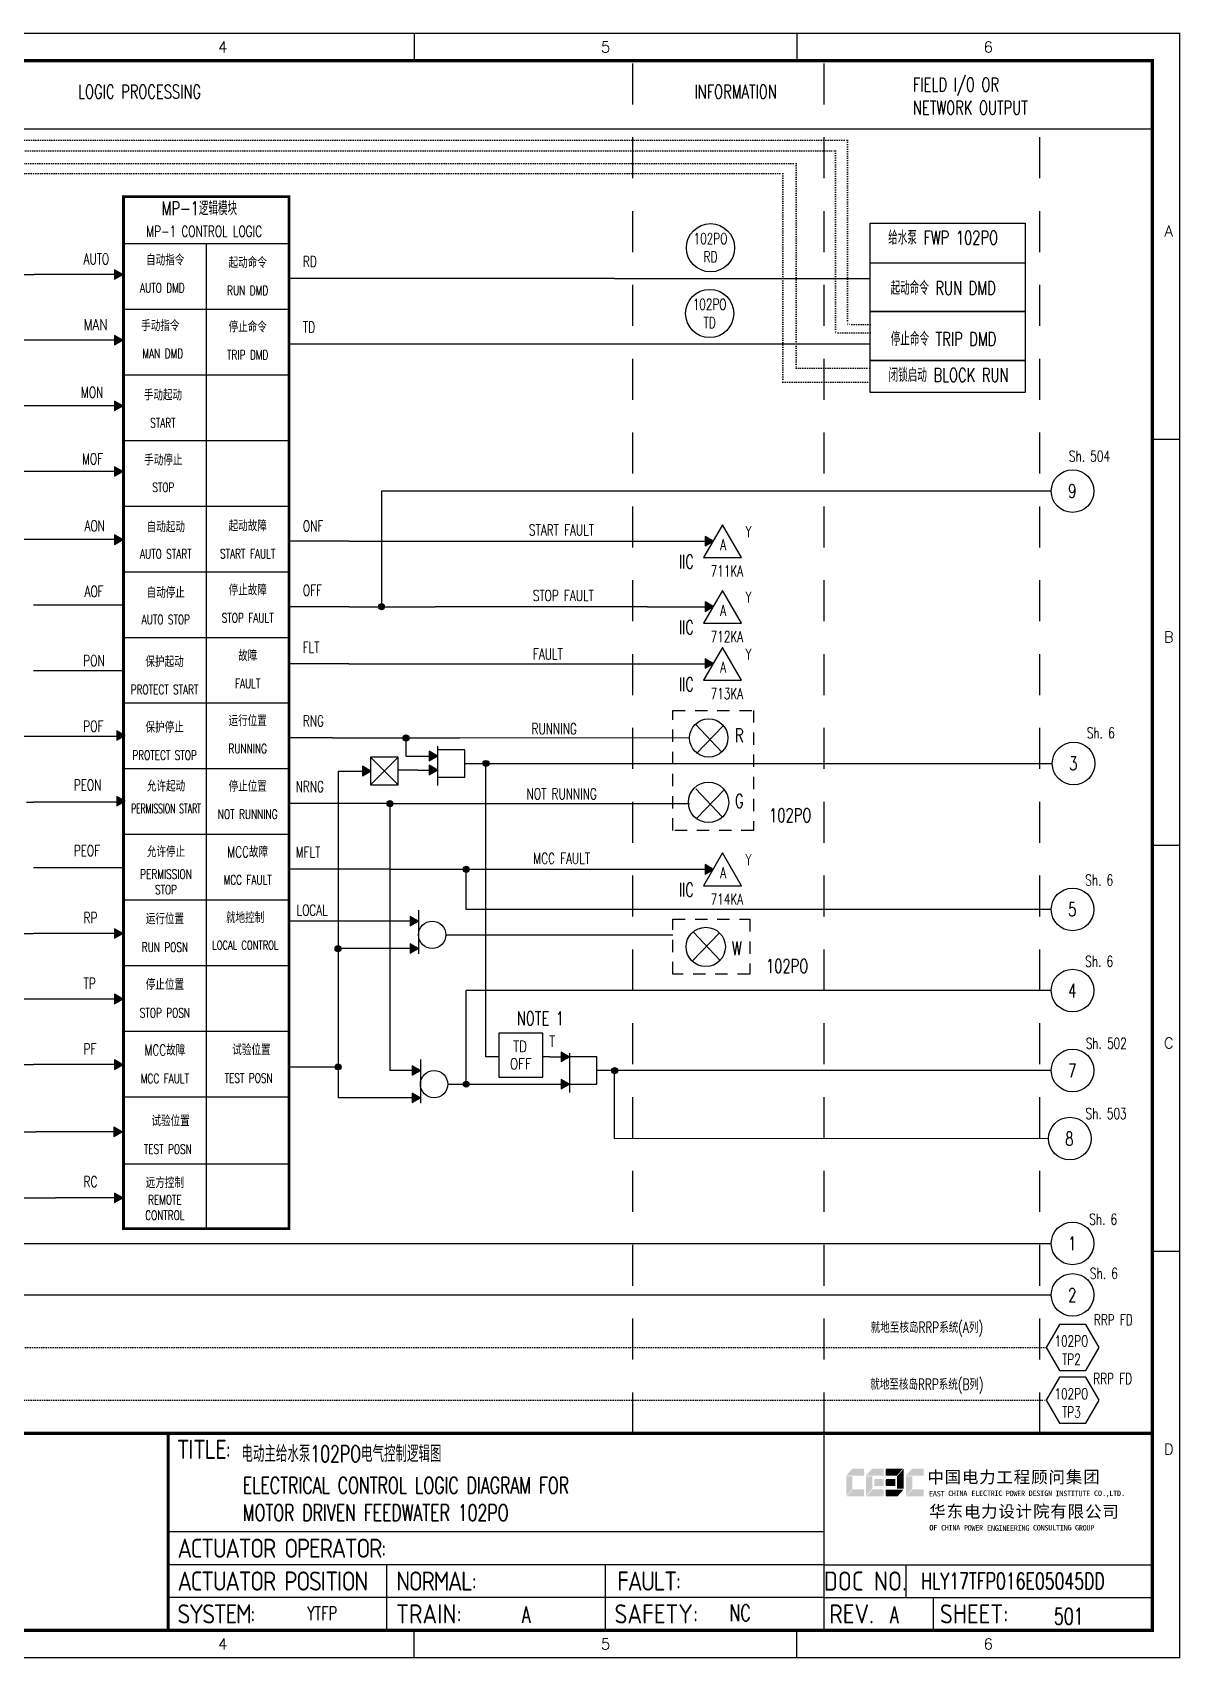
# Model space of a CAD drawing. Header units: millimetres. Extents: x 38833 to 52469, y 29493 to 32647.
# Drawn here: x 50880.8 to 51090.8, y 32172.4 to 32469.7 of the extents above; entities that cross this region are included whole.
import ezdxf
from ezdxf.enums import TextEntityAlignment as Align

# ---------------------------------------------------------------- set-up
doc = ezdxf.new("R2010")
doc.units = ezdxf.units.MM
for name, pattern in [('DOT', [6.35, 0, -6.35]), ('DOT2', [3.175, 0, -3.175]), ('JIS_02_0.7', [1.35, 0.75, -0.6])]:
    doc.linetypes.add(name, pattern=pattern)
for name, color, linetype in [('BLOCK', 7, 'Continuous'), ('BORDER', 1, 'Continuous'), ('MLINE', 6, 'Continuous'), ('TITLE', 1, 'Continuous'), ('TK', 7, 'Continuous'), ('图框_外框线', 7, 'Continuous'), ('图框_标题栏文字', 6, 'Continuous')]:
    doc.layers.add(name, color=color, linetype=linetype)
doc.styles.add('DANIEL', font='COMPLEX', dxfattribs={"width": 0.7, "bigfont": 'GVFS'})
doc.styles.add('ecepdi', font='simhei.ttf', dxfattribs={"width": 0.9})
doc.styles.get("Standard").update_dxf_attribs({"font": 'romans.shx', "width": 0.7, "bigfont": 'hztxta.shx'})
doc.styles.add('工程字', font='gbenor.shx', dxfattribs={"bigfont": 'gbcbig.shx'})

# ---------------------------------------------------------------- blocks, each defined once
blk = doc.blocks.new('A$C1E0003F3')
h = blk.add_hatch(color=152)
edge = h.paths.add_edge_path()
edge.add_ellipse((5.15, 4.41), major_axis=(0, 0.211), ratio=0.769231, start_angle=-90, end_angle=0)
edge.add_line((5.15, 4.62), (3.22, 4.62))
edge.add_line((3.22, 4.62), (2.09, 3.35))
edge.add_line((2.09, 3.35), (5.32, 3.35))
edge.add_line((5.32, 3.35), (5.32, 4.41))
h.paths.add_polyline_path([(3.22, 3.23), (2.09, 3.23), (2.09, -0.36), (3.22, 0.91)])
edge = h.paths.add_edge_path()
edge.add_line((5.32, 0.81), (3.27, 0.81))
edge.add_line((3.27, 0.81), (2.13, -0.46))
edge.add_line((2.13, -0.46), (5.15, -0.46))
edge.add_ellipse((5.15, -0.25), major_axis=(0, 0.211), ratio=0.769231, start_angle=180, end_angle=270)
edge.add_line((5.32, -0.25), (5.32, 0.81))
h = blk.add_hatch(color=152)
edge = h.paths.add_edge_path()
edge.add_ellipse((8.78, 4.41), major_axis=(0, 0.211), ratio=0.769231, start_angle=-90, end_angle=0)
edge.add_line((8.78, 4.62), (6.84, 4.62))
edge.add_line((6.84, 4.62), (5.71, 3.35))
edge.add_line((5.71, 3.35), (8.94, 3.35))
edge.add_line((8.94, 3.35), (8.94, 4.41))
h.paths.add_polyline_path([(6.84, 3.23), (5.71, 3.23), (5.71, -0.36), (6.84, 0.91)])
edge = h.paths.add_edge_path()
edge.add_ellipse((8.78, 2.49), major_axis=(0, 0.211), ratio=0.769231, start_angle=-90, end_angle=0)
edge.add_line((8.78, 2.7), (7.22, 2.7))
edge.add_line((7.22, 2.7), (7.22, 1.44))
edge.add_line((7.22, 1.44), (8.78, 1.44))
edge.add_ellipse((8.78, 1.65), major_axis=(0, 0.211), ratio=0.769231, start_angle=180, end_angle=270)
edge.add_line((8.94, 1.65), (8.94, 2.49))
edge = h.paths.add_edge_path()
edge.add_line((8.94, 0.81), (6.89, 0.81))
edge.add_line((6.89, 0.81), (5.75, -0.46))
edge.add_line((5.75, -0.46), (8.78, -0.46))
edge.add_ellipse((8.78, -0.25), major_axis=(0, 0.211), ratio=0.769231, start_angle=180, end_angle=270)
edge.add_line((8.94, -0.25), (8.94, 0.81))
h = blk.add_hatch(color=1)
edge = h.paths.add_edge_path()
edge.add_line((12.48, 4.62), (9.46, 4.62))
edge.add_ellipse((9.46, 4.41), major_axis=(0, 0.211), ratio=0.769231, start_angle=0, end_angle=90)
edge.add_line((9.3, 4.41), (9.3, 3.35))
edge.add_line((9.3, 3.35), (11.35, 3.35))
edge.add_line((11.35, 3.35), (12.48, 4.62))
h.paths.add_polyline_path([(12.57, 4.56), (11.38, 3.23), (11.38, 0.93), (12.57, 0.93)])
edge = h.paths.add_edge_path()
edge.add_line((11.03, 2.7), (9.46, 2.7))
edge.add_ellipse((9.46, 2.49), major_axis=(0, 0.211), ratio=0.769231, start_angle=0, end_angle=90)
edge.add_line((9.3, 2.49), (9.3, 1.65))
edge.add_ellipse((9.46, 1.65), major_axis=(0, 0.211), ratio=0.769231, start_angle=90, end_angle=180)
edge.add_line((9.46, 1.44), (11.03, 1.44))
edge.add_line((11.03, 1.44), (11.03, 2.7))
h = blk.add_hatch(color=152)
edge = h.paths.add_edge_path()
edge.add_ellipse((16.11, 4.41), major_axis=(0, 0.211), ratio=0.769231, start_angle=-90, end_angle=0)
edge.add_line((16.11, 4.62), (14.14, 4.62))
edge.add_line((14.14, 4.62), (13, 3.35))
edge.add_line((13, 3.35), (16.27, 3.35))
edge.add_line((16.27, 3.35), (16.27, 4.41))
h.paths.add_polyline_path([(14.14, 3.23), (13, 3.23), (13, -0.36), (14.14, 0.91)])
edge = h.paths.add_edge_path()
edge.add_line((16.27, 0.81), (14.18, 0.81))
edge.add_line((14.18, 0.81), (13.04, -0.46))
edge.add_line((13.04, -0.46), (16.03, -0.46))
edge.add_ellipse((16.03, -0.15), major_axis=(0, 0.316), ratio=0.769231, start_angle=180, end_angle=270)
edge.add_line((16.27, -0.15), (16.27, 0.81))
h = blk.add_hatch(color=1)
edge = h.paths.add_edge_path()
edge.add_line((12.58, 0.79), (9.3, 0.79))
edge.add_line((9.3, 0.79), (9.3, -0.27))
edge.add_ellipse((9.46, -0.27), major_axis=(0, 0.211), ratio=0.769231, start_angle=90, end_angle=180)
edge.add_line((9.46, -0.48), (11.43, -0.48))
edge.add_line((11.43, -0.48), (12.58, 0.79))
at = {"layer": 'TITLE', "color": 7, "style": 'ecepdi'}
for s, p in [('中', (16.92, 1.94)), ('国', (20.09, 2)), ('电', (23.25, 1.99)), ('力', (26.39, 1.96)), ('工', (29.53, 1.95)), ('程', (32.71, 1.98)), ('顾', (35.9, 1.98)), ('问', (39.09, 1.94)), ('集', (42.26, 1.98)), ('团', (45.42, 2.01)), ('华', (17.24, -4.31)), ('东', (20.45, -4.29)), ('电', (23.62, -4.35)), ('力', (26.75, -4.32)), ('设', (29.92, -4.3)), ('计', (33.05, -4.31)), ('院', (36.26, -4.29)), ('有', (39.41, -4.29)), ('限', (42.57, -4.32)), ('公', (45.78, -4.38)), ('司', (48.91, -4.35))]:
    blk.add_text(s, height=2.2, dxfattribs=at).set_placement(p)
at = {"layer": 'TITLE', "color": 7, "style": 'ecepdi', "width": 0.975}
for s, p in [('E', (17.58, 0.02)), ('A', (18.29, 0.03)), ('S', (19, 0.03)), ('T', (19.7, 0.03)), ('C', (21.1, 0.09)), ('H', (21.77, 0.09)), ('I', (22.46, 0.09)), ('N', (23.17, 0.1)), ('A', (23.86, 0.1)), ('E', (25.35, 0.09)), ('L', (26.05, 0.11)), ('E', (26.76, 0.1)), ('C', (27.46, 0.12)), ('T', (28.18, 0.11)), ('R', (28.87, 0.1)), ('I', (29.57, 0.11)), ('C', (30.28, 0.1)), ('P', (31.64, 0.09)), ('O', (32.32, 0.08)), ('W', (33.03, 0.08)), ('E', (33.72, 0.08)), ('R', (34.42, 0.09)), ('D', (35.81, 0.1)), ('E', (36.52, 0.1)), ('S', (37.2, 0.1)), ('I', (37.91, 0.09)), ('G', (38.68, 0.11)), ('N', (39.38, 0.09)), ('I', (40.72, 0.07)), ('N', (41.43, 0.08)), ('S', (42.14, 0.08)), ('T', (42.83, 0.08)), ('I', (43.52, 0.09)), ('T', (44.22, 0.07)), ('U', (44.93, 0.07)), ('T', (45.63, 0.08)), ('E', (46.34, 0.09)), ('C', (47.76, 0.11)), ('O', (48.48, 0.1)), ('L', (50.56, 0.1)), ('T', (51.27, 0.1)), ('D', (51.96, 0.1)), ('.', (49.23, 0.1)), (',', (49.87, 0.1)), ('.', (52.72, 0.11)), ('O', (17.67, -6.18)), ('OF', (18.01, -6.2)), ('F', (18.37, -6.2)), ('C', (19.8, -6.19)), ('H', (20.47, -6.19)), ('I', (21.15, -6.19)), ('N', (21.87, -6.18)), ('A', (22.56, -6.18)), ('P', (23.98, -6.2)), ('O', (24.66, -6.21)), ('W', (25.36, -6.21)), ('E', (26.06, -6.21)), ('R', (26.75, -6.2)), ('E', (28.19, -6.24)), ('N', (28.91, -6.27)), ('G', (29.62, -6.26)), ('I', (30.32, -6.27)), ('N', (31.02, -6.27)), ('E', (31.7, -6.28)), ('E', (32.41, -6.27)), ('R', (33.1, -6.24)), ('I', (33.81, -6.24)), ('N', (34.51, -6.26)), ('G', (35.2, -6.24)), ('C', (36.61, -6.19)), ('O', (37.3, -6.21)), ('N', (38, -6.2)), ('S', (38.71, -6.21)), ('U', (39.41, -6.18)), ('L', (40.11, -6.18)), ('T', (40.81, -6.19)), ('I', (41.51, -6.21)), ('N', (42.2, -6.21)), ('G', (42.91, -6.17)), ('G', (44.29, -6.2)), ('R', (45, -6.21)), ('O', (45.69, -6.22)), ('U', (46.39, -6.2)), ('P', (47.1, -6.23))]:
    blk.add_text(s, height=1, dxfattribs=at).set_placement(p, align=Align.MIDDLE_CENTER)
blk = doc.blocks.new('图框2')
for p, q in [((280, 0), (280, -5)), ((350, 0), (350, -5)), ((420, 0), (420, -5)), ((420, -74.25), (415, -74.25)), ((420, -148.5), (415, -148.5)), ((420, -222.75), (415, -222.75)), ((280, -297), (280, -292)), ((350, -297), (350, -292))]:
    blk.add_line(p, q)
at = {"layer": '图框_外框线'}
for p, q in [((355, -292), (355, -256)), ((355, -274), (235, -274)), ((355, -280), (235, -280)), ((275, -286), (275, -280)), ((315, -286), (315, -280)), ((355, -280), (415, -280)), ((370, -286), (370, -280)), ((355, -286), (235, -286)), ((355, -286), (235, -286)), ((275, -292), (275, -286)), ((315, -292), (315, -286)), ((355, -286), (415, -286)), ((375, -292), (375, -286))]:
    blk.add_line(p, q, dxfattribs=at)
for points, const_width in [([(0, -297), (420, -297), (420, 0), (0, 0)], 0.3), ([(25, -292), (415, -292), (415, -5), (25, -5)], 0.6)]:
    blk.add_lwpolyline(points, close=True, dxfattribs=dict(at, const_width=const_width))
at = {"layer": '图框_外框线', "const_width": 0.6}
blk.add_lwpolyline([(235, -256), (25, -256)], dxfattribs=at)
at = {"layer": '图框_外框线'}
blk.add_lwpolyline([(415, -256, 0.6, 0.6, 0), (235, -256, 0.6, 0.6, 0), (235, -292, 0, 0, 0)], format="xyseb", dxfattribs=at)
blk.add_blockref('A$C1E0003F3', (356.94, -267.05))
at = {"layer": 'TK', "color": 3}
for s, p in [('4', (245, -2.5)), ('5', (315, -2.5)), ('6', (385, -2.5)), ('4', (245, -294.5)), ('5', (315, -294.5)), ('6', (385, -294.5))]:
    blk.add_text(s, height=2, dxfattribs=at).set_placement(p, align=Align.MIDDLE)
for s, p in [('A', (418, -37.12)), ('B', (418, -111.38)), ('C', (418, -185.62)), ('D', (418, -259.88))]:
    blk.add_text(s, height=2, dxfattribs=at).set_placement(p, align=Align.CENTER)
at = {"layer": '图框_标题栏文字', "char_height": 3.5, "style": '工程字'}
for s, insert, width, attachment_point in [('{\\T0.9; TITLE:}', (234.86, -258.91), 14.2249, 4), ('{\\T0.9; ACTUATOR OPERATOR:}', (235, -277), 40, 4), ('{\\T0.9; ACTUATOR POSITION}', (235, -283), 45, 4), ('{\\T0.9; NORMAL:}', (275, -283), 18.2557, 4), ('{\\T0.9; FAULT:}', (315.44, -283), 15, 4), ('DOC NO.', (362.5, -283), 15, 5), ('{\\T0.9; SYSTEM:}', (235, -289), 17.9526, 4), ('{\\T0.9; }TRAIN: ', (275, -289), 17.6638, 4), ('SAFETY:', (324.3, -289), 22.3993, 5), ('REV.', (360, -289), 10, 5), ('SHEET:', (382.42, -289), 20, 5)]:
    blk.add_mtext(s, dxfattribs=dict(at, insert=insert, width=width, attachment_point=attachment_point))
blk = doc.blocks.new('huo')
at = {"layer": 'BORDER'}
for points in [[(-72.15, 909.27), (-73.65, 910.13), (-73.65, 908.4)], [(-72.15, 904.27), (-73.65, 905.13), (-73.65, 903.4)]]:
    blk.add_hatch(color=256, dxfattribs=at).paths.add_polyline_path(points)
for p, q in [((-72.15, 911.28), (-72.15, 903.28)), ((-72.15, 909.27), (-75.75, 909.27)), ((-67.15, 906.77), (-65.15, 906.77)), ((-72.15, 904.27), (-75.75, 904.27))]:
    blk.add_line(p, q, dxfattribs=at)
for points in [[(-72.15, 909.27), (-73.65, 910.13), (-73.65, 908.4)], [(-72.15, 904.27), (-73.65, 905.13), (-73.65, 903.4)]]:
    blk.add_lwpolyline(points, close=True, dxfattribs=at)
blk.add_circle((-69.65, 906.77), 2.5, dxfattribs=at)

msp = doc.modelspace()

# ---------------------------------------------------------------- hatches: boundary and pattern name
for points in [[(50897.34, 32425.45), (50895.84, 32426.32), (50895.84, 32424.59)], [(50897.34, 32413.45), (50895.84, 32414.32), (50895.84, 32412.59)], [(50897.34, 32401.45), (50895.84, 32402.32), (50895.84, 32400.59)], [(50897.34, 32389.45), (50895.84, 32390.32), (50895.84, 32388.59)], [(50897.34, 32376.98), (50895.84, 32377.85), (50895.84, 32376.12)], [(51005.32, 32376.7), (51003.82, 32377.57), (51003.82, 32375.83)], [(51005.34, 32364.74), (51003.84, 32365.6), (51003.84, 32363.87)], [(51005.37, 32354.36), (51003.87, 32355.22), (51003.87, 32353.49)], [(50897.76, 32341.16), (50896.26, 32342.02), (50896.26, 32340.29)], [(50897.76, 32329.16), (50896.26, 32330.02), (50896.26, 32328.29)], [(51005.32, 32316.7), (51003.82, 32317.57), (51003.82, 32315.83)], [(50897.34, 32304.98), (50895.84, 32305.85), (50895.84, 32304.12)], [(50897.34, 32292.98), (50895.84, 32293.85), (50895.84, 32292.12)], [(50897.34, 32280.98), (50895.84, 32281.85), (50895.84, 32280.12)], [(50897.17, 32268.7), (50895.67, 32269.56), (50895.67, 32267.83)], [(50897.34, 32256.63), (50895.84, 32257.49), (50895.84, 32255.76)]]:
    msp.add_hatch(color=256).paths.add_polyline_path(points)
h = msp.add_hatch(color=256)
edge = h.paths.add_edge_path()
edge.add_arc((50944.66, 32364.72), 0.55, 0, 360)
h = msp.add_hatch(color=256)
edge = h.paths.add_edge_path()
edge.add_arc((50944.66, 32364.72), 0.393, 0, 360)
h = msp.add_hatch(color=256)
edge = h.paths.add_edge_path()
edge.add_arc((50949.12, 32340.72), 0.55, 0, 360)
h = msp.add_hatch(color=256)
edge = h.paths.add_edge_path()
edge.add_arc((50949.12, 32340.72), 0.393, 0, 360)
h = msp.add_hatch(color=40)
edge = h.paths.add_edge_path()
edge.add_arc((50963.76, 32336.06), 0.55, 0, 360)
h = msp.add_hatch(color=40)
edge = h.paths.add_edge_path()
edge.add_arc((50963.76, 32336.06), 0.393, 0, 360)
h = msp.add_hatch(color=256)
edge = h.paths.add_edge_path()
edge.add_arc((50946.18, 32328.72), 0.55, 0, 360)
h = msp.add_hatch(color=256)
edge = h.paths.add_edge_path()
edge.add_arc((50946.18, 32328.72), 0.393, 0, 360)
h = msp.add_hatch(color=256)
edge = h.paths.add_edge_path()
edge.add_arc((50960.14, 32316.72), 0.55, 0, 360)
h = msp.add_hatch(color=256)
edge = h.paths.add_edge_path()
edge.add_arc((50960.14, 32316.72), 0.393, 0, 360)
h = msp.add_hatch(color=40)
edge = h.paths.add_edge_path()
edge.add_arc((50936.7, 32302.21), 0.55, 0, 360)
h = msp.add_hatch(color=40)
edge = h.paths.add_edge_path()
edge.add_arc((50936.7, 32302.21), 0.393, 0, 360)
h = msp.add_hatch(color=40)
edge = h.paths.add_edge_path()
edge.add_arc((50936.72, 32280.58), 0.55, 0, 360)
h = msp.add_hatch(color=40)
edge = h.paths.add_edge_path()
edge.add_arc((50936.72, 32280.58), 0.393, 0, 360)
h = msp.add_hatch(color=40)
edge = h.paths.add_edge_path()
edge.add_arc((50960.14, 32277.42), 0.55, 0, 360)
h = msp.add_hatch(color=40)
edge = h.paths.add_edge_path()
edge.add_arc((50987.3, 32279.9), 0.55, 0, 360)
h = msp.add_hatch(color=40)
edge = h.paths.add_edge_path()
edge.add_arc((50987.3, 32279.9), 0.393, 0, 360)
h = msp.add_hatch(color=40)
edge = h.paths.add_edge_path()
edge.add_arc((50960.14, 32277.42), 0.393, 0, 360)
at = {"layer": 'BORDER'}
for color, points in [(256, [(50954.89, 32337.42), (50953.39, 32338.29), (50953.39, 32336.55)]), (40, [(50942.67, 32334.68), (50941.17, 32335.55), (50941.17, 32333.81)]), (256, [(50954.89, 32334.86), (50953.39, 32335.72), (50953.39, 32333.99)]), (40, [(50979.03, 32282.42), (50977.53, 32283.29), (50977.53, 32281.56)]), (40, [(50979.03, 32277.42), (50977.53, 32278.29), (50977.53, 32276.56)])]:
    msp.add_hatch(color=color, dxfattribs=at).paths.add_polyline_path(points)

# ---------------------------------------------------------------- linework, layer by layer
at = {"linetype": 'DOT2', "ltscale": 0.1}
for p, q in [((50772.49, 32450.05), (51029.89, 32450.05)), ((50888.79, 32448.05), (50774.44, 32448.05)), ((50888.79, 32448.05), (51027.67, 32448.05)), ((51027.67, 32448.05), (51027.67, 32414.79)), ((51029.89, 32450.05), (51029.89, 32416.33)), ((50777.81, 32445.79), (51020.47, 32445.79)), ((51020.47, 32445.79), (51020.47, 32408.32)), ((50781.22, 32443.91), (51018.07, 32443.91)), ((51018.07, 32443.91), (51018.07, 32405.79)), ((51034.02, 32414.79), (51027.67, 32414.79)), ((51034.02, 32416.33), (51029.89, 32416.33)), ((51020.47, 32409.05), (51020.47, 32408.32)), ((51018.07, 32405.79), (51034.02, 32405.79)), ((51020.47, 32408.32), (51034.02, 32408.32)), ((51066.2, 32229.26), (50760.17, 32229.26)), ((50746.96, 32219.61), (51066.2, 32219.61))]:
    msp.add_line(p, q, dxfattribs=at)
for p, q in [((50897.47, 32431.12), (50897.47, 32439.71)), ((50897.47, 32439.71), (50927.75, 32439.71)), ((50927.75, 32431.12), (50927.75, 32439.71)), ((50897.47, 32431.12), (50927.75, 32431.12)), ((50912.61, 32431.12), (50912.61, 32251)), ((50820.8, 32425.46), (50881.12, 32425.46)), ((50897.47, 32425.46), (50881.12, 32425.46)), ((50897.47, 32425.46), (50881.12, 32425.46)), ((50987.27, 32424.72), (50951.98, 32424.72)), ((50987.27, 32424.72), (51034.02, 32424.72)), ((50897.47, 32419.12), (50927.75, 32419.12)), ((50897.47, 32413.46), (50877.45, 32413.46)), ((51034.02, 32412.72), (50944.19, 32412.72)), ((50897.47, 32407.12), (50927.75, 32407.12)), ((50897.47, 32401.46), (50873.4, 32401.46)), ((50897.47, 32395.12), (50927.75, 32395.12)), ((50897.47, 32389.46), (50865.62, 32389.46)), ((50944.67, 32385.85), (50944.67, 32364.72)), ((50897.47, 32383.12), (50927.75, 32383.12)), ((50891.18, 32376.99), (50876.53, 32376.99)), ((50897.47, 32376.99), (50891.18, 32376.99)), ((50936.88, 32376.72), (50927.75, 32376.72)), ((50938.72, 32376.72), (50954.49, 32376.72)), ((50954.49, 32376.72), (50993.3, 32376.71)), ((50993.3, 32376.71), (51005.3, 32376.71)), ((50897.47, 32371.12), (50927.75, 32371.12)), ((50897.47, 32364.99), (50881.02, 32364.99)), ((50936.88, 32364.72), (50927.75, 32364.72)), ((50938.72, 32364.72), (50954.49, 32364.72)), ((50993.3, 32364.71), (50954.49, 32364.72)), ((50993.3, 32364.71), (51005.3, 32364.71)), ((50897.47, 32359.12), (50927.75, 32359.12)), ((50897.47, 32352.99), (50881.02, 32352.99)), ((50936.84, 32354.3), (50927.71, 32354.3)), ((50936.84, 32354.3), (50927.71, 32354.3)), ((50938.68, 32354.3), (50954.45, 32354.3)), ((50954.45, 32354.3), (50993.3, 32354.29)), ((50993.3, 32354.29), (51005.3, 32354.29)), ((50897.47, 32347.12), (50927.75, 32347.12)), ((50897.47, 32340.99), (50868.38, 32340.99)), ((50935.66, 32340.72), (50958.94, 32340.72)), ((51000.98, 32340.71), (50958.94, 32340.72)), ((51002.11, 32343.23), (51006.9, 32338.13)), ((51007.12, 32342.92), (51002.29, 32337.91)), ((50897.47, 32335.12), (50927.75, 32335.12)), ((50936.7, 32334.68), (50936.7, 32274.92)), ((50959.89, 32336.06), (51067.34, 32336.06)), ((50963.76, 32282.42), (50963.76, 32336.06)), ((51002.17, 32331.4), (51006.96, 32326.31)), ((50879.72, 32328.99), (50881.02, 32328.99)), ((50897.47, 32328.99), (50881.02, 32328.99)), ((50946.18, 32328.72), (50950.94, 32328.72)), ((50950.94, 32328.72), (51000.98, 32328.71)), ((51007.18, 32331.09), (51002.35, 32326.08)), ((50897.47, 32323.12), (50927.75, 32323.12)), ((50897.47, 32316.99), (50881.02, 32316.99)), ((50946.18, 32316.72), (50959.44, 32316.72)), ((50959.44, 32316.72), (50993.3, 32316.71)), ((50960.14, 32309.38), (50960.14, 32316.72)), ((50993.3, 32316.71), (51005.3, 32316.71)), ((50897.47, 32311.12), (50927.75, 32311.12)), ((51067.15, 32309.38), (50960.14, 32309.38)), ((50878.74, 32304.99), (50881.02, 32304.99)), ((50897.47, 32304.99), (50881.02, 32304.99)), ((51006.38, 32305), (51001.55, 32299.99)), ((51001.71, 32305.2), (51006.5, 32300.1)), ((50947.82, 32302.21), (50936.7, 32302.21)), ((50897.47, 32299.12), (50927.75, 32299.12)), ((50887.06, 32292.99), (50756.87, 32292.99)), ((50897.47, 32292.99), (50881.02, 32292.99)), ((50887.06, 32292.99), (50881.02, 32292.99)), ((50897.47, 32287.12), (50927.75, 32287.12)), ((50877.87, 32280.99), (50881.02, 32280.99)), ((50897.47, 32280.99), (50881.02, 32280.99)), ((50927.75, 32280.58), (50930.72, 32280.58)), ((50930.72, 32280.58), (50936.7, 32280.58)), ((50897.47, 32275.12), (50927.75, 32275.12)), ((50756.62, 32268.7), (50881.43, 32268.7)), ((50897.29, 32268.7), (50881.43, 32268.7)), ((50897.47, 32262.88), (50927.75, 32262.88)), ((50756.87, 32256.63), (50885, 32256.63)), ((50897.47, 32256.63), (50885, 32256.63)), ((50834.63, 32248.31), (51067.15, 32248.31)), ((50837.4, 32238.88), (51067.15, 32238.88))]:
    msp.add_line(p, q)
at = {"color": 0}
for p, q in [((50951.98, 32424.72), (50927.75, 32424.72)), ((50944.19, 32412.72), (50927.75, 32412.72)), ((51067.15, 32385.86), (50944.67, 32385.85)), ((50938.72, 32376.72), (50927.75, 32376.72)), ((50938.72, 32364.72), (50927.75, 32364.72)), ((50938.68, 32354.3), (50927.71, 32354.3)), ((50938.68, 32354.3), (50927.71, 32354.3)), ((50935.66, 32340.72), (50927.75, 32340.72)), ((50935.66, 32340.72), (50927.75, 32340.72)), ((50949.12, 32340.72), (50949.12, 32337.42)), ((50949.12, 32337.42), (50954.51, 32337.42)), ((50946.18, 32328.72), (50927.75, 32328.72)), ((50946.18, 32328.72), (50927.75, 32328.72)), ((50946.18, 32328.72), (50946.18, 32279.92)), ((50946.18, 32316.72), (50927.75, 32316.72)), ((50946.18, 32316.72), (50927.75, 32316.72)), ((50946.18, 32316.72), (50959.44, 32316.72)), ((51067.15, 32294.53), (50960.14, 32294.52)), ((50948.16, 32279.92), (50946.18, 32279.92)), ((51067.15, 32279.91), (50984.03, 32279.9)), ((51066.64, 32267.46), (50987.21, 32267.45))]:
    msp.add_line(p, q, dxfattribs=at)
at = {"linetype": 'DOT', "ltscale": 4}
for p, q in [((51034.02, 32414.19), (51027.67, 32418.68)), ((51029.89, 32416.33), (51034.02, 32411.61))]:
    msp.add_line(p, q, dxfattribs=at)
at = {"color": 40}
for p, q in [((50951.3, 32334.86), (50947.67, 32334.86)), ((50947.82, 32307.21), (50927.75, 32307.21)), ((50956.41, 32304.71), (50997.96, 32304.72)), ((50960.14, 32277.42), (50960.14, 32294.52)), ((50966.14, 32282.42), (50963.76, 32282.42)), ((50975.43, 32282.42), (50974.14, 32282.42)), ((50987.21, 32279.9), (50987.21, 32267.45)), ((50948.16, 32274.92), (50936.7, 32274.92))]:
    msp.add_line(p, q, dxfattribs=at)
for const_width in [0.5, 0.2]:
    msp.add_lwpolyline([(50897.47, 32439.71), (50927.75, 32439.71), (50927.75, 32251), (50897.47, 32251), (50897.47, 32439.71)], dxfattribs=dict(const_width=const_width))
for points in [[(51034.02, 32434.83), (51062.36, 32434.83), (51062.36, 32418.68), (51034.02, 32418.68)], [(50897.47, 32431.12), (50927.75, 32431.12), (50927.75, 32251), (50897.47, 32251)], [(51034.02, 32427.61), (51062.36, 32427.61), (51062.36, 32418.68), (51034.02, 32418.68)], [(50897.34, 32425.45), (50895.84, 32426.32), (50895.84, 32424.59)], [(51034.02, 32418.68), (51062.36, 32418.68), (51062.36, 32409.76), (51034.02, 32409.76)], [(50897.34, 32413.45), (50895.84, 32414.32), (50895.84, 32412.59)], [(51034.02, 32409.76), (51062.36, 32409.76), (51062.36, 32403.9), (51034.02, 32403.9)], [(50897.34, 32401.45), (50895.84, 32402.32), (50895.84, 32400.59)], [(50897.34, 32389.45), (50895.84, 32390.32), (50895.84, 32388.59)], [(50897.34, 32376.98), (50895.84, 32377.85), (50895.84, 32376.12)], [(51005.32, 32376.7), (51003.82, 32377.57), (51003.82, 32375.83)], [(51005.34, 32364.74), (51003.84, 32365.6), (51003.84, 32363.87)], [(51005.37, 32354.36), (51003.87, 32355.22), (51003.87, 32353.49)], [(50897.76, 32341.16), (50896.26, 32342.02), (50896.26, 32340.29)], [(50897.76, 32329.16), (50896.26, 32330.02), (50896.26, 32328.29)], [(51005.32, 32316.7), (51003.82, 32317.57), (51003.82, 32315.83)], [(50897.34, 32304.98), (50895.84, 32305.85), (50895.84, 32304.12)], [(50897.34, 32292.98), (50895.84, 32293.85), (50895.84, 32292.12)], [(50897.34, 32280.98), (50895.84, 32281.85), (50895.84, 32280.12)], [(50897.17, 32268.7), (50895.67, 32269.56), (50895.67, 32267.83)], [(50897.34, 32256.63), (50895.84, 32257.49), (50895.84, 32255.76)], [(51075.91, 32229.26), (51073.48, 32233.47), (51068.63, 32233.47), (51066.2, 32229.26), (51068.63, 32225.06), (51073.48, 32225.06)], [(51075.91, 32219.61), (51073.48, 32223.82), (51068.63, 32223.82), (51066.2, 32219.61), (51068.63, 32215.41), (51073.48, 32215.41)]]:
    msp.add_lwpolyline(points, close=True)
at = {"color": 1}
for points in [[(51010.5, 32373.71), (51007.03, 32379.71), (51003.57, 32373.71)], [(51010.5, 32361.71), (51007.03, 32367.71), (51003.57, 32361.71)], [(51010.5, 32351.29), (51007.03, 32357.29), (51003.57, 32351.29)], [(51010.5, 32313.71), (51007.03, 32319.71), (51003.57, 32313.71)]]:
    msp.add_lwpolyline(points, close=True, dxfattribs=at)
at = {"linetype": 'JIS_02_0.7', "ltscale": 3}
for points in [[(50997.96, 32345.77), (51012.7, 32345.77), (51012.7, 32323.8), (50997.96, 32323.8)], [(50997.96, 32307.56), (51011.99, 32307.56), (51011.99, 32297.52), (50997.96, 32297.52)]]:
    msp.add_lwpolyline(points, close=True, dxfattribs=at)
at = {"color": 40}
msp.add_lwpolyline([(50966.14, 32278.72), (50974.14, 32278.72), (50974.14, 32286.72), (50966.14, 32286.72)], close=True, dxfattribs=at)
for centre, radius in [((51004.82, 32430.36), 4.41), ((51004.67, 32418.34), 4.41), ((51071.05, 32385.86), 3.9), ((50944.66, 32364.72), 0.55), ((50944.66, 32364.72), 0.393), ((51004.5, 32340.72), 3.51), ((50949.12, 32340.72), 0.55), ((50949.12, 32340.72), 0.393), ((51071.24, 32336.06), 3.9), ((51004.46, 32328.94), 3.69), ((50946.18, 32328.72), 0.55), ((50946.18, 32328.72), 0.393), ((50960.14, 32316.72), 0.55), ((50960.14, 32316.72), 0.393), ((51071.05, 32309.38), 3.9), ((51003.95, 32302.51), 3.59), ((51071.05, 32294.53), 3.9), ((51071.05, 32279.91), 3.9), ((51070.55, 32267.46), 3.9), ((51071.05, 32248.31), 3.9), ((51071.05, 32238.88), 3.9)]:
    msp.add_circle(centre, radius)
for centre, radius in [((50963.76, 32336.06), 0.55), ((50963.76, 32336.06), 0.393), ((50936.7, 32302.21), 0.55), ((50936.7, 32302.21), 0.393), ((50936.72, 32280.58), 0.55), ((50936.72, 32280.58), 0.393), ((50960.14, 32277.42), 0.55), ((50987.3, 32279.9), 0.55), ((50987.3, 32279.9), 0.393), ((50960.14, 32277.42), 0.393)]:
    msp.add_circle(centre, radius, dxfattribs=at)
at = {"layer": 'BORDER'}
for p, q in [((50951.3, 32337.42), (50954.89, 32337.42)), ((50954.89, 32339.25), (50954.89, 32332.06)), ((50951.3, 32334.86), (50954.89, 32334.86))]:
    msp.add_line(p, q, dxfattribs=at)
at = {"layer": 'BORDER', "color": 40}
for p, q in [((50936.7, 32334.68), (50942.67, 32334.68)), ((50942.67, 32337.18), (50947.67, 32332.18)), ((50947.67, 32337.18), (50942.67, 32332.18)), ((50975.43, 32282.42), (50979.03, 32282.42)), ((50979.03, 32283.11), (50979.03, 32275.92)), ((50958.75, 32277.42), (50979.03, 32277.42))]:
    msp.add_line(p, q, dxfattribs=at)
at = {"layer": 'BORDER'}
for points in [[(50954.89, 32337.42), (50953.39, 32338.29), (50953.39, 32336.55)], [(50959.89, 32338.56), (50954.89, 32338.56), (50954.89, 32333.56), (50959.89, 32333.56)], [(50954.89, 32334.86), (50953.39, 32335.72), (50953.39, 32333.99)]]:
    msp.add_lwpolyline(points, close=True, dxfattribs=at)
at = {"layer": 'BORDER', "color": 40}
for points in [[(50942.67, 32334.68), (50941.17, 32335.55), (50941.17, 32333.81)], [(50947.67, 32337.18), (50942.67, 32337.18), (50942.67, 32332.18), (50947.67, 32332.18)], [(50979.03, 32282.42), (50977.53, 32283.29), (50977.53, 32281.56)], [(50984.03, 32282.42), (50979.03, 32282.42), (50979.03, 32277.42), (50984.03, 32277.42)], [(50979.03, 32277.42), (50977.53, 32278.29), (50977.53, 32276.56)]]:
    msp.add_lwpolyline(points, close=True, dxfattribs=at)
at = {"layer": 'MLINE', "linetype": 'JIS_02_0.7', "ltscale": 10}
for p, q in [((50990.63, 32213.56), (50990.63, 32464.56)), ((51025.63, 32213.56), (51025.63, 32464.56)), ((51065.06, 32213.56), (51065.06, 32452.12))]:
    msp.add_line(p, q, dxfattribs=at)
at = {"layer": 'MLINE'}
msp.add_line((50695.63, 32452.12), (51085.63, 32452.12), dxfattribs=at)

# ---------------------------------------------------------------- block references
msp.add_blockref('图框2', (50670.63, 32469.56))
at = {"color": 40}
for p in [(51023.57, 31397.95), (51023.91, 31370.66)]:
    msp.add_blockref('huo', p, dxfattribs=at)

# ---------------------------------------------------------------- texts
at = {"color": 1, "width": 0.7}
for p in [(51007.12, 32375.08), (51007.12, 32363.08), (51007.12, 32352.67), (51007.12, 32315.08)]:
    msp.add_text('A', height=2, dxfattribs=at).set_placement(p, align=Align.CENTER)
at = {"color": 40, "width": 0.7}
msp.add_text('NOTE 1', height=2.5, dxfattribs=at).set_placement((50969.39, 32288.2))
for s, insert, char_height, width, attachment_point in [('{\\W0.7;MP-1逻辑模块}', (50904.42, 32438.81), 2.5, 73.0067, 1), ('{\\W0.7;MP-1 CONTROL LOGIC}', (50901.63, 32434.36), 2, 48.5204, 1), ('给水泵 FWP 102PO', (51047.37, 32433.45), 2.5, 29.7792, 2), ('{\\W0.7;AUTO}', (50890.17, 32429.31), 2, 73.0067, 1), ('{\\W0.7;自动指令}', (50901.59, 32429.12), 2, 73.0067, 1), ('{\\W0.7;AUTO DMD}', (50900.49, 32423.87), 1.7, 73.0067, 1), ('{\\W0.7;起动命令 RUN DMD}', (51047.37, 32424.23), 2.5, 28.7463, 2), ('{\\W0.8;MAN}', (50890.17, 32417.31), 2, 73.0067, 1), ('{\\W0.7;手动指令}', (50900.7, 32417.12), 2, 73.0067, 1), ('{\\W0.7;停止命令 TRIP DMD}', (51047.44, 32414.92), 2.5, 30.0157, 2), ('{\\W0.7;MAN DMD}', (50900.92, 32411.87), 1.7, 73.0067, 1), ('闭锁启动 BLOCK RUN', (51048.36, 32408.32), 2.5, 28.7463, 2), ('{\\W0.7;START FAULT}', (50971.63, 32379.75), 2, 41.3345, 1), ('{\\W0.7;STOP FAULT}', (50972.33, 32367.77), 2, 41.3345, 1), ('{\\W0.7;FAULT}', (50972.35, 32357.05), 2, 41.3345, 1), ('{\\W0.7;RUNNING}', (50972.11, 32343.4), 2, 41.3345, 1), ('R', (51009.3, 32342.43), 2.5, 2.4135, 1), ('{\\W0.7;NOT RUNNING}', (50971.2, 32331.5), 2, 13.7036, 1), ('G', (51009.3, 32330.47), 2.5, 2.4135, 1), ('{\\W0.7;102PO}', (51015.55, 32327.85), 2.5, 8.6532, 1), ('{\\W0.7;MCC FAULT}', (50972.41, 32319.7), 2, 41.3345, 1), ('{\\W0.7;就地控制}', (50916.21, 32308.88), 2, 73.0067, 1), ('{\\W0.7;LOCAL}', (50929.11, 32310.24), 2, 73.0067, 1), ('{\\W0.7;LOCAL CONTROL}', (50913.7, 32303.63), 1.6, 73.0067, 1), ('W', (51008.72, 32303.52), 2.5, 2.4135, 1), ('{\\W0.7;102PO}', (51014.98, 32300.25), 2.5, 8.6532, 1), ('{\\H0.8x;就地至\\C0;核岛RRP系统(A列)} ', (51044.39, 32233.94), 2.5, 50.9636, 2), ('{\\H0.8x;就地至\\C0;核岛RRP系统(B列)} ', (51044.39, 32223.54), 2.5, 50.9636, 2), ('ELECTRICAL CONTROL LOGIC DIAGRAM FOR MOTOR DRIVEN FEEDWATER 102PO', (50919.28, 32205.56), 3, 73.0067, 1), ('YTFP', (50931.05, 32181.92), 2.5, 73.0067, 1), ('A', (50970.33, 32181.92), 3, 4.8474, 1), ('NC', (51008.32, 32182.25), 3, 4.8474, 1), ('A', (51037.64, 32181.89), 3, 8.5983, 1)]:
    msp.add_mtext(s, dxfattribs=dict(insert=insert, char_height=char_height, width=width, attachment_point=attachment_point))
at = {"color": 0}
for s, insert, char_height, width, attachment_point in [('{\\W0.7;102PO\\PRD}', (51004.82, 32430.36), 2, 3.6872, 5), ('{\\W0.7;起动命令}', (50920.18, 32428.65), 2, 7.9782, 2), ('{\\W0.7;RD}', (50930.28, 32428.84), 2, 8.7491, 1), ('{\\W0.7;RUN DMD}', (50920.18, 32423.39), 1.7, 10.2339, 2), ('{\\W0.7;102PO\\PTD}', (51004.67, 32418.34), 2, 3.6872, 5), ('{\\W0.7;停止命令}', (50920.18, 32416.88), 2, 9.215, 2), ('{\\W0.7;TD}', (50930.28, 32416.84), 2, 9.2175, 1), ('{\\W0.7;TRIP DMD}', (50920.18, 32411.63), 1.7, 9.7138, 2), ('{\\W0.7;MON}', (50889.69, 32404.92), 2, 7.2752, 1), ('{\\W0.7;\\C256;手动起动}', (50904.67, 32404.44), 2, 7.5737, 2), ('{\\W0.7;\\C256;START}', (50904.67, 32399.19), 1.7, 8.6623, 2), ('{\\W0.7;MOF}', (50889.88, 32392.75), 2, 7.1108, 1), ('{\\W0.7;\\C256;手动\\C0;停止}', (50904.74, 32392.56), 2, 8.4078, 2), ('Sh. 504', (51070.39, 32393.25), 2, 10.3074, 1), ('{\\W0.7;STOP}', (50904.74, 32387.4), 1.7, 11.234, 2), ('{\\W0.7;9}', (51070.98, 32385.86), 2.5, 3.6872, 5), ('{\\W0.7;AON}', (50890.34, 32380.51), 2, 7.2788, 1), ('{\\W0.7;自动起动}', (50905.2, 32380.32), 2, 9.6097, 2), ('{\\W0.7;起动故障}', (50920.18, 32380.52), 2, 7.7319, 2), ('{\\W0.7;\\C256;ONF}', (50930.28, 32380.47), 2, 9.696, 1), ('{\\W0.7;AUTO \\C256;START}', (50905.2, 32375.22), 1.7, 12.9104, 2), ('{\\W0.7;\\C256;START FAULT}', (50920.18, 32375.26), 1.7, 11.1547, 2), ('{\\W0.7;AOF}', (50890.34, 32368.51), 2, 7.0308, 1), ('{\\W0.7;自动停止}', (50905.2, 32368.32), 2, 8.9344, 2), ('{\\W0.7;停止故障}', (50920.18, 32368.77), 2, 7.7319, 2), ('{\\W0.7;\\C256;OFF}', (50930.28, 32368.72), 2, 9.696, 1), ('{\\W0.7;AUTO STOP}', (50905.2, 32363.22), 1.7, 11.9546, 2), ('{\\W0.7;\\C256;STOP FAULT}', (50920.18, 32363.51), 1.7, 11.1547, 2), ('{\\W0.7;FLT}', (50930.24, 32358.3), 2, 9.8709, 1), ('{\\W0.7;PON}', (50890.12, 32355.87), 2, 7.1956, 1), ('{\\W0.7;保护起动}', (50904.98, 32355.68), 2, 8.1421, 2), ('{\\W0.7;故障}', (50920.18, 32356.77), 2, 10.0882, 2), ('{\\W0.7;PROTECT \\C256;START}', (50904.98, 32350.43), 1.7, 14.5402, 2), ('{\\W0.7;FAULT}', (50920.18, 32351.51), 1.7, 7.8632, 2), ('{\\W0.7;POF}', (50890.12, 32343.87), 2, 7.3577, 1), ('{\\W0.7;保护停止}', (50904.98, 32343.68), 2, 8.7115, 2), ('{\\W0.7;运行位置}', (50920.18, 32344.88), 2, 8.0622, 2), ('{\\W0.7;RNG}', (50930.28, 32344.84), 2, 9.05, 1), ('Sh. 6', (51073.65, 32342.66), 2, 10.3074, 1), ('{\\W0.7;PROTECT STOP}', (50904.98, 32338.43), 1.7, 12.8168, 2), ('{\\W0.7;\\C256;RUNNING}', (50920.18, 32339.63), 1.7, 9.8198, 2), ('{\\W0.7;3}', (51071.17, 32336.06), 2.5, 3.6872, 5), ('{\\W0.7;PEON}', (50888.38, 32333.12), 2, 9.2745, 1), ('{\\W0.7;允许起动}', (50905.24, 32332.93), 2, 7.8151, 2), ('{\\W0.7;\\C256;停止位置}', (50920.18, 32332.88), 2, 8.9935, 2), ('{\\W0.7;NRNG}', (50928.96, 32332.84), 2, 10.9233, 1), ('{\\W0.6;PERMISSION \\C256;START}', (50905.24, 32328.67), 1.7, 13.521, 2), ('{\\W0.7;\\C256;NOT RUNNING}', (50920.18, 32327.63), 1.7, 12.3065, 2), ('{\\W0.7;PEOF}', (50888.38, 32321.12), 2, 9.355, 1), ('{\\W0.7;允许停止}', (50905.24, 32320.93), 2, 9.7673, 2), ('{\\W0.7;MCC故障}', (50920.18, 32320.88), 2, 10.0882, 2), ('{\\W0.7;MFLT}', (50928.96, 32320.84), 2, 10.9948, 1), ('{\\W0.7;PERMISSION STOP}', (50905.24, 32316.67), 1.7, 11.7271, 2), ('{\\W0.7;\\C256;MCC FAULT}', (50920.18, 32315.63), 1.7, 9.8632, 2), ('Sh. 6', (51073.37, 32315.74), 2, 10.3074, 1), ('{\\W0.7;5}', (51070.98, 32309.38), 2.5, 3.6872, 5), ('{\\W0.7;RP}', (50890.17, 32308.84), 2, 7.1908, 1), ('{\\W0.7;\\C256;运行位置}', (50905.04, 32308.65), 2, 9.3081, 2), ('{\\W0.7;RUN POSN}', (50905.04, 32303.31), 1.7, 11.6005, 2), ('Sh. 6', (51073.37, 32300.88), 2, 10.3074, 1), ('{\\W0.7;TP}', (50890.17, 32296.84), 2, 7.1083, 1), ('{\\W0.7;\\C256;停止位置}', (50905.04, 32296.65), 2, 9.43, 2), ('{\\W0.7;4}', (51070.98, 32294.53), 2.5, 3.6872, 5), ('{\\W0.7;STOP POSN}', (50905.04, 32291.31), 1.7, 11.2569, 2), ('{\\W0.7;PF}', (50890.17, 32284.84), 2, 5.4465, 1), ('{\\W0.7;\\C256;MCC故障}', (50905.04, 32284.65), 2, 9.6401, 2), ('{\\C256;试验位置}', (50920.86, 32284.72), 2, 13.7765, 2), ('Sh. 502', (51073.46, 32285.89), 2, 10.3074, 1), ('{\\W0.7;7}', (51070.98, 32279.91), 2.5, 3.6872, 5), ('{\\W0.7;MCC FAULT}', (50905.04, 32279.31), 1.7, 11.6918, 2), ('TEST POSN', (50920.34, 32279.38), 1.7, 14.8024, 2), ('{\\C256;试验位置}', (50906.07, 32271.72), 2, 13.0675, 2), ('Sh. 503', (51073.42, 32273.05), 2, 10.3074, 1), ('TEST POSN', (50905.56, 32266.38), 1.7, 14.0933, 2), ('{\\W0.7;8}', (51070.47, 32267.46), 2.5, 3.6872, 5), ('{\\W0.7;RC}', (50890.17, 32260.6), 2, 5.4465, 1), ('{\\W0.7;\\C256;远方控制}', (50905.04, 32260.41), 2, 9.6401, 2), ('{\\W0.7;\\C256;REMOTE CONTROL}', (50905.04, 32257.13), 1.7, 11.6918, 2), ('\\PSh. 6', (51074.11, 32257.06), 2, 10.3074, 1), ('{\\W0.7;1}', (51070.98, 32248.31), 2.5, 3.6872, 5), ('Sh. 6', (51074.23, 32243.82), 2, 10.3074, 1), ('{\\W0.7;2}', (51070.98, 32238.88), 2.5, 3.6872, 5), ('102PO\\PTP2', (51070.83, 32228.78), 2, 3.6872, 5), ('102PO\\PTP3', (51070.83, 32219.13), 2, 3.6872, 5)]:
    msp.add_mtext(s, dxfattribs=dict(at, insert=insert, char_height=char_height, width=width, attachment_point=attachment_point))
at = {"color": 1, "attachment_point": 1}
for s, insert, char_height, width in [('Y', (51011.25, 32379.46), 2, 73.0067), ('IIC', (50999.01, 32374.21), 2.5, 4.5039), ('711KA', (51004.86, 32372.25), 2, 73.0067), ('Y', (51011.25, 32367.46), 2, 73.0067), ('IIC', (50999.01, 32362.21), 2.5, 4.5039), ('712KA', (51004.86, 32360.25), 2, 73.0067), ('Y', (51011.25, 32357.04), 2, 73.0067), ('IIC', (50999.01, 32351.79), 2.5, 4.5039), ('713KA', (51004.86, 32349.83), 2, 73.0067), ('Y', (51011.25, 32319.46), 2, 73.0067), ('IIC', (50999.01, 32314.21), 2.5, 4.5039), ('714KA', (51004.86, 32312.25), 2, 73.0067)]:
    msp.add_mtext(s, dxfattribs=dict(at, insert=insert, char_height=char_height, width=width))
at = {"color": 3, "char_height": 2, "attachment_point": 1}
for insert, width in [((51074.95, 32235.33), 20.2112), ((51074.83, 32224.57), 17.5018)]:
    msp.add_mtext('RRP FD', dxfattribs=dict(at, insert=insert, width=width))
at = {"insert": (50919.04, 32211.33), "char_height": 3, "width": 74.6472, "attachment_point": 1, "style": '工程字'}
msp.add_mtext('{\\Fromans,hztxta|c134;\\W0.7;电动主给水泵102PO电气控制逻辑图}', dxfattribs=at)
at = {"width": 0.7}
for tag, p, s in [('HLY17TFP016E05045DD', (51043.36, 32185.06), ''), ('501', (51067.64, 32178.61), '1')]:
    msp.add_attdef(tag, p, s, height=3, dxfattribs=at)
at = {"layer": 'BLOCK', "color": 40, "style": 'DANIEL', "width": 0.8}
for s, p in [('TD', (50970, 32284.32)), ('T', (50975.88, 32285.23)), ('OFF', (50970.12, 32281.14))]:
    msp.add_text(s, height=2, dxfattribs=at).set_placement(p, align=Align.MIDDLE)
at = {"layer": 'MLINE', "char_height": 2.5, "width": 31.8959, "attachment_point": 1}
for s, insert in [('LOGIC PROCESSING', (50889.15, 32460.14)), ('INFORMATION', (51001.88, 32460.14)), ('FIELD I/O OR', (51041.85, 32461.45)), ('NETWORK OUTPUT', (51041.85, 32457.2))]:
    msp.add_mtext(s, dxfattribs=dict(at, insert=insert))

doc.saveas('drawing.dxf')
